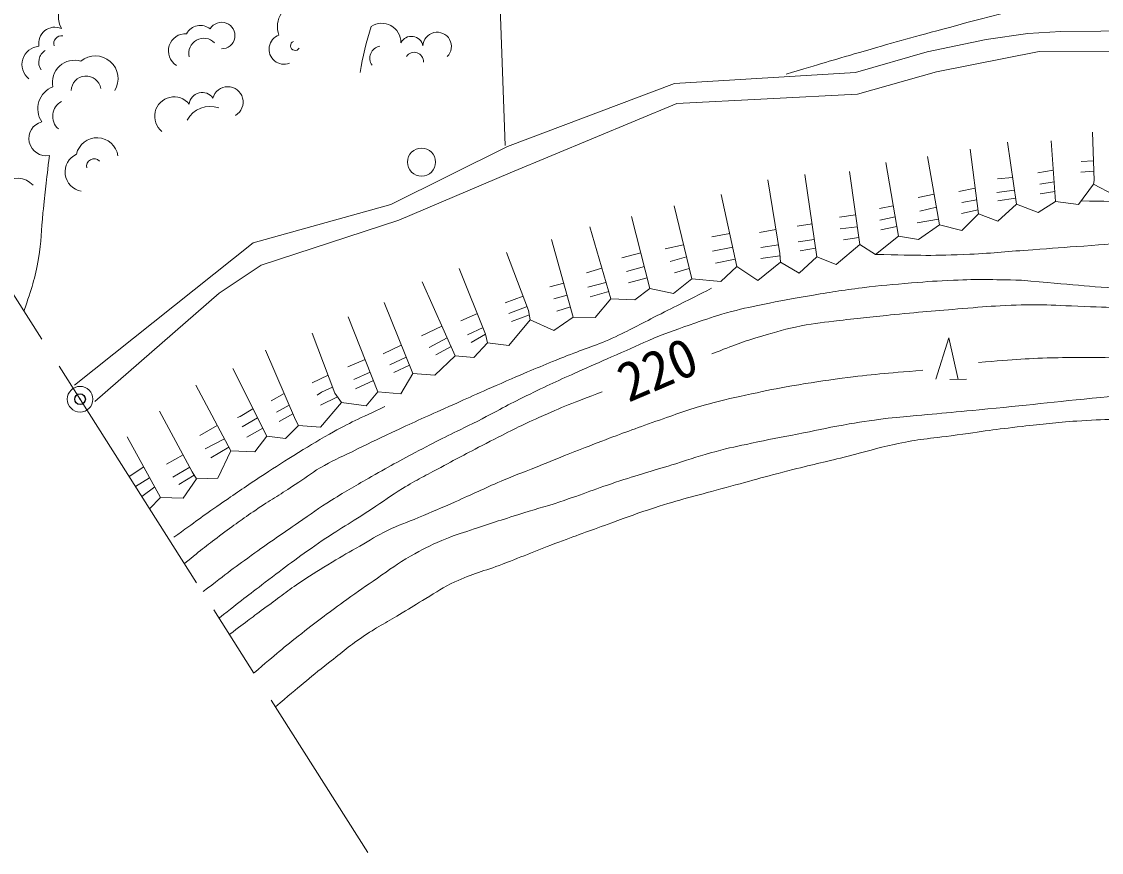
# Model space of a CAD drawing. Units: millimetres, scale not verified. Extents: x 40000 to 680000, y 20000 to 380000.
# Drawn here: x 116351 to 166892, y 269410 to 308275 of the extents above; entities that cross this region are included whole.
import ezdxf
from ezdxf.enums import TextEntityAlignment as Align

# ---------------------------------------------------------------- set-up
doc = ezdxf.new("R2010")
doc.units = ezdxf.units.MM
doc.header["$LTSCALE"] = 1000
doc.header["$PDMODE"] = 32
doc.header["$PDSIZE"] = 500
doc.linetypes.add('CHAIN', pattern=[18.5, 12, -1.5, 3.5, -1.5])
for name, color, linetype, lineweight in [('M-BGD', 7, 'Continuous', 13), ('M-BMK', 2, 'CHAIN', 13), ('M-BMK-SRVR', 3, 'Continuous', 13)]:
    doc.layers.add(name, color=color, linetype=linetype, lineweight=lineweight)
doc.layers.add('M-BGD-RSTR', color=6, linetype='Continuous')
doc.layers.add('M-STR-HTXT', color=7, linetype='Continuous')
doc.styles.add('ＭＳ ゴシック', font='')
doc.styles.get('ＭＳ ゴシック').set_extended_font_data('MS Gothic')

msp = doc.modelspace()

# ---------------------------------------------------------------- linework, layer by layer
at = {"layer": 'M-BGD'}
for p, q in [((138990, 302477), (137598, 341169)), ((161142, 299275), (160743, 302304)), ((162915, 299733), (162502, 302630)), ((164748, 299866), (164541, 302703)), ((159310, 298773), (158748, 301965)), ((165951, 301724), (166520, 301758)), ((157389, 298241), (156798, 301684)), ((163920, 301196), (164641, 301332)), ((165925, 301237), (166536, 301273)), ((153574, 297265), (153017, 301118)), ((162029, 300915), (162737, 300985)), ((164009, 300664), (164682, 300772)), ((160211, 300324), (160983, 300482)), ((161999, 300280), (162821, 300395)), ((164024, 300221), (164714, 300323)), ((149831, 296813), (149098, 300188)), ((158320, 300044), (159058, 300207)), ((160359, 299807), (161055, 299939)), ((162044, 299896), (162875, 300019)), ((147721, 296235), (146887, 299661)), ((154640, 299127), (155388, 299233)), ((156502, 299526), (157146, 299659)), ((158394, 299408), (159166, 299590)), ((160344, 299305), (161116, 299474)), ((145762, 295783), (144903, 299158)), ((152658, 298710), (153349, 298822)), ((156517, 298980), (157235, 299139)), ((158261, 298862), (159264, 299032)), ((143928, 295306), (142943, 298681)), ((148660, 298202), (149494, 298363)), ((150885, 298411), (151654, 298556)), ((154666, 298588), (155466, 298681)), ((156561, 298536), (157313, 298682)), ((142170, 294452), (141160, 298078)), ((146481, 297638), (147331, 297839)), ((148686, 297542), (149633, 297725)), ((150954, 297715), (151771, 297831)), ((152702, 297980), (153455, 298089)), ((154822, 298067), (155538, 298171)), ((144448, 297229), (145336, 297458)), ((146707, 297056), (147469, 297272)), ((150954, 297194), (151844, 297313)), ((152797, 297554), (153515, 297675)), ((142785, 296530), (143512, 296733)), ((144656, 296586), (145499, 296817)), ((146907, 296525), (147602, 296727)), ((148834, 296968), (149757, 297154)), ((144760, 296047), (145631, 296296)), ((136643, 292643), (135106, 296094)), ((141071, 295865), (141729, 296034)), ((142859, 295850), (143704, 296075)), ((138987, 295126), (139827, 295428)), ((141263, 295304), (141885, 295473)), ((142962, 295392), (143829, 295645)), ((134659, 291814), (133322, 295139)), ((139150, 294624), (140012, 294940)), ((141396, 294727), (142037, 294927)), ((133026, 290960), (131639, 294461)), ((136904, 294284), (137682, 294622)), ((139283, 294240), (140118, 294556)), ((135072, 293572), (136027, 294026)), ((137214, 293619), (137948, 293960)), ((137391, 293264), (138070, 293657)), ((133282, 292738), (134124, 293146)), ((135428, 293033), (136273, 293474)), ((135741, 292685), (136453, 293069)), ((131615, 292122), (132426, 292473)), ((133586, 292216), (134353, 292575)), ((133777, 291860), (134506, 292195)), ((127826, 288875), (126238, 292049)), ((129946, 291369), (130695, 291737)), ((131896, 291531), (132662, 291879)), ((126143, 288197), (124505, 291271)), ((131985, 291088), (132816, 291491)), ((159801, 291534), (160570, 291549)), ((128036, 290527), (128643, 290879)), ((130345, 290334), (131136, 290716)), ((128288, 290005), (128878, 290333)), ((126671, 289318), (127393, 289740)), ((128401, 289562), (129052, 289928)), ((124690, 288910), (125512, 289380)), ((126897, 288840), (127635, 289257)), ((122852, 286012), (121295, 288852)), ((124950, 288284), (125842, 288762)), ((125202, 287875), (126048, 288374)), ((123128, 287570), (123907, 288011)), ((122068, 287442), (121381, 286998)), ((123430, 286968), (124223, 287425)), ((122343, 286939), (121685, 286520)), ((123716, 286624), (124433, 287058)), ((122581, 286507), (121979, 286056))]:
    msp.add_line(p, q, dxfattribs=at)
for points in [[(146906, 305380), (155381, 305898), (158735, 306858), (161498, 307435), (163449, 307715), (164986, 307819)], [(164986, 307819), (170607, 307853), (178305, 307498)], [(163981, 306873), (159178, 305927), (155470, 304878), (147024, 304449)], [(178542, 306286), (170607, 306907), (163981, 306873)], [(133635, 299724), (139089, 302425), (146906, 305380)], [(147024, 304449), (139222, 301199), (134005, 298985)], [(155584, 297843), (156325, 297384), (157389, 298241), (158335, 298078), (159310, 298773), (160359, 298507), (161142, 299275), (162044, 298935), (162915, 299733), (163935, 299349), (164748, 299866), (165826, 299719), (166521, 300664), (167481, 300177), (168457, 300709), (169269, 300354), (170082, 301019), (170067, 303295)], [(166521, 300664), (166550, 300842), (166477, 303102)], [(122340, 285487), (122852, 286012), (123907, 285986), (124535, 286891), (125540, 286916), (126143, 288197), (127273, 288147), (127826, 288875), (128705, 288775), (129308, 289378), (130338, 289302), (131318, 290458), (132473, 290307), (133026, 290960), (134106, 290860), (134659, 291814), (135689, 291739), (136643, 292643), (137522, 292568), (138150, 293246), (139155, 293121), (140160, 294326), (141265, 293824), (142170, 294452), (143200, 294427), (143928, 295306), (145058, 295256), (145762, 295783), (146867, 295557), (147721, 296235), (149078, 296110), (149831, 296813), (150811, 296160), (151866, 297014), (152745, 296512), (153574, 297265), (154479, 296914), (155584, 297843), (155102, 301269)], [(151866, 297014), (151836, 297425), (151283, 300867)], [(118831, 291267), (127193, 297921), (133635, 299724)], [(134005, 298985), (127562, 296887), (125597, 295571), (119784, 290501)], [(140160, 294326), (140080, 294762), (139050, 297475)], [(138150, 293246), (138070, 293657), (136839, 296722)], [(131318, 290458), (131011, 290894), (129956, 293707)], [(159136, 291549), (159757, 293484), (160186, 291534)], [(129308, 289378), (129177, 289638), (127771, 292904)], [(130182, 290793), (130389, 290940), (130906, 291173)], [(126454, 289753), (126576, 289805), (127181, 290164)], [(124535, 286891), (124334, 287219), (122802, 290057)]]:
    msp.add_lwpolyline(points, dxfattribs=at)
msp.add_circle((135070, 301702), 655, dxfattribs=at)
for centre, radius, start, end in [((119299, 308519), 1227, 39.0763, 207.7271), ((129434, 308038), 1110, 89.3223, 200.9958), ((117905, 307259), 754, 65.9585, 190.5695), ((124719, 307371), 727, 50.654, 152.4663), ((125718, 307624), 620, 269.0513, 150.1044), ((146150, 303662), 14133, 161.9571, 170.9021), ((133217, 307311), 885, 358.3238, 124.7119), ((118222, 307246), 367, 79.9599, 197.6682), ((124025, 306905), 803, 86.4523, 237.8471), ((124877, 306797), 698, 43.7571, 194.1449), ((128632, 306979), 701, 109.5151, 291.1731), ((129156, 307143), 217, 111.131, 330.0716), ((134593, 307030), 554, 11.2032, 152.5366), ((135803, 307109), 668, 314.8487, 177.5028), ((117222, 306267), 855, 93.9817, 231.5004), ((117798, 306379), 646, 121.7121, 214.6038), ((133214, 306568), 564, 100.4383, 215.9589), ((134728, 306401), 438, 357.7437, 145.3864), ((118833, 305432), 1036, 73.6, 191.8187), ((119803, 305604), 1065, 328.2964, 129.4606), ((119369, 305030), 696, 9.4809, 178.8384), ((118206, 304193), 1097, 110.6151, 213.576), ((124802, 304358), 605, 33.6, 174.4725), ((126002, 304512), 719, 299.9053, 165.4868), ((118594, 303848), 787, 118.2295, 228.3509), ((123491, 303844), 911, 38.8448, 231.1552), ((125180, 303081), 1226, 70.8713, 151.7234), ((117497, 302807), 806, 104.7243, 281.0304), ((119882, 301856), 985, 8.2261, 167.4023), ((119301, 301241), 913, 114.6591, 259.9524), ((119752, 301500), 358, 45.084, 191.8019), ((116127, 299876), 1072, 44.154, 210.5178)]:
    msp.add_arc(centre, radius, start, end, dxfattribs=at)
for points, knots in [([(152141, 305814), (153799, 306315), (154225, 306443), (155565, 306831), (157089, 307271), (157942, 307517), (159475, 307924), (161119, 308360), (162033, 308644), (163701, 308973), (164690, 309169), (165027, 309233), (166244, 309417)], [0, 0, 0, 0, 1, 1, 1, 2, 2, 2, 3, 3, 3, 4, 4, 4, 4]), ([(116463, 294729), (116837, 295851), (116968, 296208), (117139, 297191), (117282, 298017), (117265, 298492), (117352, 299326), (117462, 300377), (117501, 300710), (117651, 302016)], [0, 0, 0, 0, 1, 1, 1, 2, 2, 2, 3, 3, 3, 3]), ([(165949, 299886), (168088, 299851), (168678, 299865), (170420, 299725), (171324, 299653), (171834, 299630), (172731, 299499), (173643, 299366), (174134, 299180), (175042, 299022), (176117, 298834), (176735, 298828), (177805, 298620), (178728, 298441), (179237, 298296), (180142, 298042), (180984, 297805), (181443, 297628), (182277, 297364), (183366, 297019), (183974, 296823), (185065, 296485), (186064, 296175), (186631, 296026), (187627, 295706), (188230, 295513), (188572, 295412), (189160, 295178), (190379, 294694), (191006, 294292), (192199, 293747), (193390, 293203), (193776, 293035), (195264, 292390)], [0, 0, 0, 0, 1, 1, 1, 2, 2, 2, 3, 3, 3, 4, 4, 4, 5, 5, 5, 6, 6, 6, 7, 7, 7, 8, 8, 8, 9, 9, 9, 10, 10, 10, 11, 11, 11, 11]), ([(156325, 297384), (158426, 297340), (159012, 297310), (160731, 297392), (161884, 297446), (162527, 297522), (163678, 297605), (164612, 297672), (165134, 297718), (166069, 297776), (167069, 297838), (167630, 297929), (168631, 297904), (169554, 297881), (170061, 297727), (170980, 297648), (172013, 297559), (172599, 297598), (173628, 297477), (174671, 297354), (175241, 297187), (176276, 297007), (177059, 296871), (177501, 296813), (178283, 296666), (178852, 296558), (179173, 296506), (179735, 296367), (180411, 296199), (180773, 296045), (181443, 295854), (182124, 295660), (182526, 295621), (183194, 295384), (183877, 295142), (184235, 294943), (184902, 294658), (185954, 294210), (186282, 294068), (187592, 293505)], [0, 0, 0, 0, 1, 1, 1, 2, 2, 2, 3, 3, 3, 4, 4, 4, 5, 5, 5, 6, 6, 6, 7, 7, 7, 8, 8, 8, 9, 9, 9, 10, 10, 10, 11, 11, 11, 12, 12, 12, 13, 13, 13, 13]), ([(137699, 289580), (138867, 290208), (139180, 290376), (140147, 290851), (141089, 291313), (141628, 291550), (142584, 291981), (143209, 292263), (143564, 292408), (144192, 292685), (144879, 292988), (145254, 293180), (145950, 293463), (146686, 293763), (147108, 293907), (147859, 294167), (148434, 294366), (148755, 294481), (149341, 294644), (150002, 294828), (150378, 294907), (151050, 295046), (151899, 295222), (152379, 295304), (153235, 295448), (154194, 295609), (154731, 295704), (155697, 295825), (156597, 295937), (157104, 295976), (158008, 296051), (158772, 296114), (159201, 296143), (159967, 296176), (161212, 296230), (161633, 296208), (163157, 296176)], [0, 0, 0, 0, 1, 1, 1, 2, 2, 2, 3, 3, 3, 4, 4, 4, 5, 5, 5, 6, 6, 6, 7, 7, 7, 8, 8, 8, 9, 9, 9, 10, 10, 10, 11, 11, 11, 12, 12, 12, 12]), ([(163157, 296176), (165569, 295959), (166189, 295899), (168134, 295756), (169615, 295648), (170447, 295627), (171927, 295505), (172841, 295429), (173354, 295392), (174263, 295279), (175181, 295165), (175692, 295076), (176600, 294902), (177467, 294736), (177948, 294616), (178810, 294425), (179410, 294292), (179749, 294229), (180343, 294073), (181345, 293810), (181896, 293620), (182880, 293294), (183802, 292989), (184305, 292779), (185216, 292440), (186179, 292082), (186721, 291887), (187678, 291511), (188754, 291087), (189099, 290939), (190416, 290380)], [0, 0, 0, 0, 1, 1, 1, 2, 2, 2, 3, 3, 3, 4, 4, 4, 5, 5, 5, 6, 6, 6, 7, 7, 7, 8, 8, 8, 9, 9, 9, 10, 10, 10, 10]), ([(139045, 291464), (140340, 292016), (140675, 292161), (141730, 292584), (142609, 292937), (143125, 293079), (143991, 293463), (144833, 293837), (145277, 294105), (146101, 294519), (147093, 295017), (147403, 295174), (148638, 295800)], [0, 0, 0, 0, 1, 1, 1, 2, 2, 2, 3, 3, 3, 4, 4, 4, 4]), ([(148663, 292735), (149760, 293159), (150071, 293288), (150999, 293564), (151709, 293775), (152107, 293895), (152833, 294041), (153523, 294180), (153918, 294207), (154617, 294292), (155625, 294416), (156192, 294470), (157204, 294569), (158547, 294700), (159301, 294760), (160645, 294870), (161332, 294926), (161716, 294962), (162404, 294996), (163845, 295066), (164345, 295017), (166097, 294946)], [0, 0, 0, 0, 1, 1, 1, 2, 2, 2, 3, 3, 3, 4, 4, 4, 5, 5, 5, 6, 6, 6, 7, 7, 7, 7]), ([(166097, 294946), (167701, 294894), (168132, 294883), (169433, 294788), (170583, 294704), (171231, 294675), (172372, 294512), (173153, 294400), (173587, 294306), (174357, 294135), (175167, 293954), (175617, 293831), (176417, 293607), (177552, 293289), (178171, 293051), (179305, 292728), (180361, 292428), (180969, 292318), (182018, 292000), (183093, 291673), (183683, 291448), (184731, 291045), (185421, 290780), (185789, 290589), (186465, 290291), (187987, 289620), (188466, 289384), (190333, 288508)], [0, 0, 0, 0, 1, 1, 1, 2, 2, 2, 3, 3, 3, 4, 4, 4, 5, 5, 5, 6, 6, 6, 7, 7, 7, 8, 8, 8, 9, 9, 9, 9]), ([(161143, 292326), (162914, 292473), (163407, 292523), (164861, 292552), (166038, 292576), (166699, 292578), (167876, 292527), (168780, 292488), (169286, 292441), (170187, 292351), (171152, 292255), (171690, 292170), (172649, 292025), (173427, 291907), (173863, 291838), (174633, 291673), (175767, 291430), (176379, 291203), (177497, 290894), (178155, 290712), (178521, 290599), (179180, 290417), (180375, 290087), (181052, 289929), (182245, 289588), (183232, 289305), (183781, 289133), (184757, 288809), (185835, 288452), (186434, 288237), (187495, 287830), (188464, 287457), (189007, 287245), (189956, 286825), (190679, 286505), (190916, 286394), (191790, 285971)], [0, 0, 0, 0, 1, 1, 1, 2, 2, 2, 3, 3, 3, 4, 4, 4, 5, 5, 5, 6, 6, 6, 7, 7, 7, 8, 8, 8, 9, 9, 9, 10, 10, 10, 11, 11, 11, 12, 12, 12, 12]), ([(140477, 287452), (141937, 288042), (142316, 288198), (143506, 288648), (144493, 289021), (145046, 289232), (146043, 289577), (146990, 289905), (147514, 290111), (148480, 290381), (149266, 290601), (149717, 290685), (150514, 290858), (151248, 291018), (151659, 291108), (152398, 291235), (153318, 291393), (153835, 291464), (154760, 291587), (156226, 291781), (156716, 291811), (158528, 291964)], [0, 0, 0, 0, 1, 1, 1, 2, 2, 2, 3, 3, 3, 4, 4, 4, 5, 5, 5, 6, 6, 6, 7, 7, 7, 7]), ([(123985, 282934), (124821, 283609), (125045, 283791), (125746, 284312), (126394, 284793), (126760, 285059), (127431, 285509), (128097, 285956), (128489, 286177), (129160, 286617), (129619, 286918), (129854, 287122), (130327, 287400), (130890, 287731), (131234, 287865), (131819, 288154), (132544, 288511), (132949, 288713), (133681, 289055), (134640, 289504), (135183, 289744), (136149, 290178), (137278, 290686), (137636, 290843), (139045, 291464)], [0, 0, 0, 0, 1, 1, 1, 2, 2, 2, 3, 3, 3, 4, 4, 4, 5, 5, 5, 6, 6, 6, 7, 7, 7, 8, 8, 8, 8]), ([(138290, 288649), (139366, 289199), (139666, 289346), (140567, 289753), (141705, 290269), (142103, 290413), (143531, 290959)], [0, 0, 0, 0, 1, 1, 1, 2, 2, 2, 2]), ([(156917, 289729), (158984, 289910), (159509, 289958), (161169, 290116), (163397, 290327), (164642, 290483), (166871, 290693), (167675, 290769), (168124, 290829), (168931, 290869), (169793, 290912), (170279, 290913), (171141, 290869), (172147, 290818), (172710, 290752), (173704, 290593), (174505, 290464), (174947, 290346), (175738, 290166), (176339, 290029), (176676, 289951), (177271, 289789), (177963, 289601), (178346, 289479), (179029, 289261), (179886, 288988), (180369, 288841), (181215, 288533), (182363, 288114), (182741, 287934), (184103, 287327)], [0, 0, 0, 0, 1, 1, 1, 2, 2, 2, 3, 3, 3, 4, 4, 4, 5, 5, 5, 6, 6, 6, 7, 7, 7, 8, 8, 8, 9, 9, 9, 10, 10, 10, 10]), ([(123471, 284149), (124515, 284908), (124786, 285107), (125643, 285701), (126353, 286193), (126753, 286467), (127475, 286942), (128099, 287353), (128450, 287584), (129086, 287977), (129738, 288379), (130102, 288607), (130770, 288981), (131754, 289533), (132111, 289685), (133356, 290267)], [0, 0, 0, 0, 1, 1, 1, 2, 2, 2, 3, 3, 3, 4, 4, 4, 5, 5, 5, 5]), ([(127239, 277811), (128291, 278713), (128574, 278959), (129461, 279656), (130271, 280292), (130737, 280633), (131571, 281238), (132124, 281639), (132439, 281857), (133003, 282243), (133605, 282655), (133927, 282910), (134560, 283273), (135112, 283589), (135434, 283746), (136017, 284002), (136466, 284198), (136734, 284268), (137198, 284429), (138124, 284750), (138650, 284909), (139584, 285207), (140347, 285451), (140783, 285559), (141544, 285810), (142649, 286175), (143251, 286427), (144357, 286790), (145372, 287123), (145949, 287280), (146970, 287594), (147705, 287820), (148110, 287974), (148854, 288171), (149496, 288342), (149862, 288409), (150512, 288548), (151343, 288726), (151813, 288810), (152647, 288975), (153491, 289143), (153960, 289254), (154807, 289402), (155629, 289547), (155900, 289585), (156917, 289729)], [0, 0, 0, 0, 1, 1, 1, 2, 2, 2, 3, 3, 3, 4, 4, 4, 5, 5, 5, 6, 6, 6, 7, 7, 7, 8, 8, 8, 9, 9, 9, 10, 10, 10, 11, 11, 11, 12, 12, 12, 13, 13, 13, 14, 14, 14, 15, 15, 15, 15]), ([(159859, 288899), (161458, 289127), (161879, 289192), (163178, 289337), (164178, 289448), (164737, 289522), (165740, 289588), (167063, 289675), (167807, 289693), (169132, 289663), (170176, 289640), (170759, 289554), (171794, 289412), (173561, 289171), (174183, 288953), (176241, 288382)], [0, 0, 0, 0, 1, 1, 1, 2, 2, 2, 3, 3, 3, 4, 4, 4, 5, 5, 5, 5]), ([(124852, 281613), (126007, 282496), (126310, 282732), (127267, 283418), (128055, 283983), (128506, 284288), (129306, 284836), (129909, 285250), (130239, 285494), (130857, 285886), (131577, 286341), (131993, 286574), (132734, 286994), (133655, 287516), (134175, 287803), (135113, 288294), (136113, 288817), (136446, 288976), (137699, 289580)], [0, 0, 0, 0, 1, 1, 1, 2, 2, 2, 3, 3, 3, 4, 4, 4, 5, 5, 5, 6, 6, 6, 6]), ([(125621, 280389), (126645, 281198), (126913, 281407), (127754, 282044), (128719, 282774), (129252, 283194), (130252, 283876), (131204, 284526), (131769, 284841), (132734, 285472), (133302, 285843), (133603, 286079), (134182, 286432), (134863, 286848), (135269, 287041), (135970, 287422), (136871, 287912), (137162, 288062), (138290, 288649)], [0, 0, 0, 0, 1, 1, 1, 2, 2, 2, 3, 3, 3, 4, 4, 4, 5, 5, 5, 6, 6, 6, 6]), ([(128235, 276225), (129419, 277226), (129729, 277498), (130720, 278273), (131370, 278782), (131712, 279100), (132403, 279554), (133072, 279995), (133476, 280194), (134161, 280609), (134594, 280872), (134831, 281029), (135266, 281288), (135792, 281600), (136067, 281812), (136623, 282066), (137470, 282453), (137988, 282565), (138859, 282895), (139893, 283288), (140461, 283535), (141496, 283925), (142463, 284290), (143010, 284480), (143983, 284830), (144757, 285108), (145184, 285283), (145968, 285533), (147172, 285918), (147864, 286077), (149083, 286412), (150395, 286773), (151130, 286980), (152449, 287317), (153456, 287574), (154027, 287693), (155036, 287945), (155881, 288155), (156344, 288317), (157196, 288497), (158226, 288714), (158596, 288750), (159859, 288899)], [0, 0, 0, 0, 1, 1, 1, 2, 2, 2, 3, 3, 3, 4, 4, 4, 5, 5, 5, 6, 6, 6, 7, 7, 7, 8, 8, 8, 9, 9, 9, 10, 10, 10, 11, 11, 11, 12, 12, 12, 13, 13, 13, 14, 14, 14, 14]), ([(126103, 279621), (126922, 280241), (127132, 280401), (127799, 280891), (128441, 281364), (128792, 281643), (129454, 282088), (130002, 282457), (130320, 282648), (130887, 282989), (131390, 283292), (131678, 283452), (132187, 283743), (132688, 284029), (132954, 284216), (133473, 284467), (134025, 284735), (134356, 284834), (134921, 285073), (135597, 285359), (135977, 285517), (136650, 285812), (137490, 286180), (137947, 286416), (138792, 286772), (139446, 287048), (139662, 287134), (140477, 287452)], [0, 0, 0, 0, 1, 1, 1, 2, 2, 2, 3, 3, 3, 4, 4, 4, 5, 5, 5, 6, 6, 6, 7, 7, 7, 8, 8, 8, 9, 9, 9, 9])]:
    msp.add_open_spline(points, degree=3, knots=knots, dxfattribs=at)
at = {"layer": 'M-BGD-RSTR'}
msp.add_point((119088, 290611), dxfattribs=at)
at = {"layer": 'M-BMK'}
msp.add_line((98276, 323386), (132550, 269410), dxfattribs=at)
at = {"layer": 'M-BMK-SRVR'}
msp.add_circle((119088, 290611), 600, dxfattribs=at)
msp.add_point((119088, 290611), dxfattribs=at)

# ---------------------------------------------------------------- texts
at = {"layer": 'M-STR-HTXT', "style": 'ＭＳ ゴシック'}
msp.add_text('220', height=1833, rotation=23.03, dxfattribs=at).set_placement((146685, 290667), align=Align.BOTTOM_CENTER)

doc.saveas('drawing.dxf')
